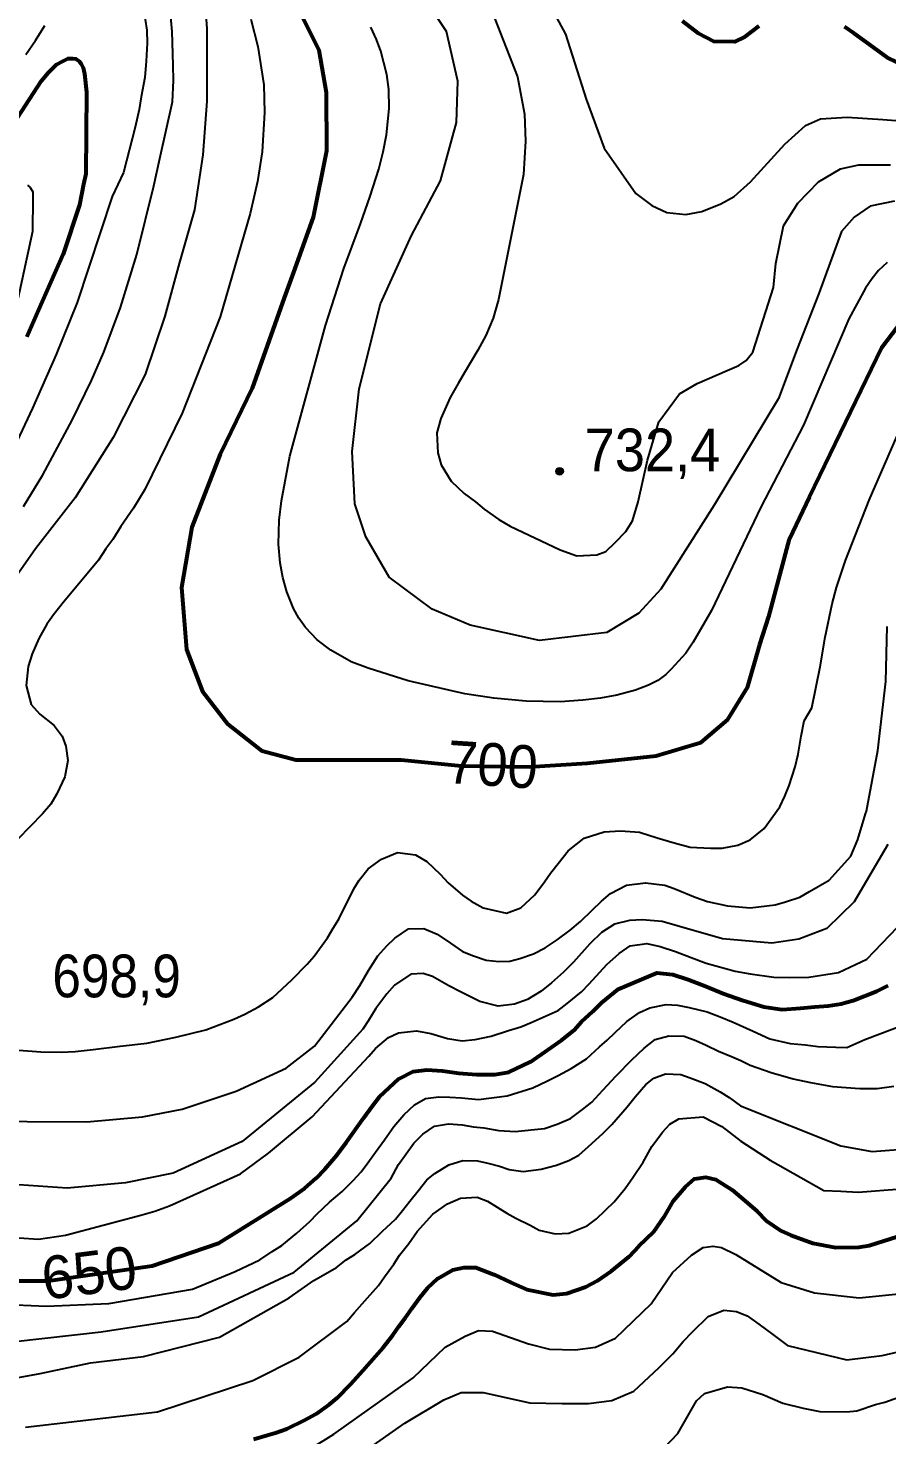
# Model space of a CAD drawing. Header units: metres. Extents: x 547833 to 556102, y 1844799 to 1850994.
# Drawn here: x 552337 to 552679, y 1849495 to 1850055 of the extents above; entities that cross this region are included whole.
import ezdxf
from ezdxf.enums import TextEntityAlignment as Align

# ---------------------------------------------------------------- set-up
doc = ezdxf.new("R2010")
doc.units = ezdxf.units.M
doc.header["$LTSCALE"] = 6.8
for name, color, linetype, lineweight in [('1', 7, 'Continuous', 25), ('2', 7, 'Continuous', 53), ('5', 7, 'Continuous', 13)]:
    doc.layers.add(name, color=color, linetype=linetype, lineweight=lineweight)
doc.layers.add('4', color=7, linetype='Continuous')

msp = doc.modelspace()

# ---------------------------------------------------------------- hatches: boundary and pattern name
at = {"layer": '5'}
msp.add_hatch(color=256, dxfattribs=at).paths.add_polyline_path([(552549.78, 1849878.48, 1), (552546.78, 1849878.48, 1)])

# ---------------------------------------------------------------- linework, layer by layer
at = {"layer": '1'}
for points in [[(552681.68, 1849986.03), (552671.98, 1849984.02), (552665.62, 1849979.67), (552660.6, 1849973.97), (552651.62, 1849949.3), (552642.88, 1849927.23), (552635.44, 1849907.39), (552609.85, 1849864.99), (552588.62, 1849831.54), (552579.83, 1849821.94), (552567.05, 1849814.35), (552540.28, 1849811.15), (552512.71, 1849817.15), (552497.53, 1849823.54), (552480.35, 1849836.34), (552471.16, 1849852.33), (552466.77, 1849865.52), (552465.64, 1849886.39), (552468.45, 1849911.24), (552476.93, 1849945.08), (552489.3, 1849972.39), (552500.8, 1849994.14), (552507.18, 1850017.36), (552507.79, 1850033.77), (552503.18, 1850053.57), (552489.49, 1850074.47)], [(552539.26, 1850073.64), (552550.65, 1850052.46), (552558.84, 1850026.61), (552566.01, 1850007.12), (552578.64, 1849989.06), (552585.03, 1849984.26), (552591.02, 1849981.46), (552598.61, 1849980.66), (552605.01, 1849981.86), (552612.58, 1849984.9), (552617.78, 1849987.91), (552624.34, 1849993.66), (552638.01, 1850008.71), (552646.21, 1850016.1), (552652.23, 1850018.83), (552662.89, 1850019.38), (552677.11, 1850018.56), (552700.9, 1850016.64), (552714.29, 1850017.74), (552730.97, 1850019.65), (552757.43, 1850027.38), (552772.76, 1850037.8), (552786.5, 1850049.2), (552798.02, 1850059.11)], [(552406.73, 1850069.02), (552407.79, 1850054.75), (552407.8, 1850025.83), (552406.11, 1850004.49), (552402.81, 1849982.56), (552396.72, 1849961.2), (552390.96, 1849940.27), (552383.15, 1849917.01), (552370.38, 1849891.86), (552355.27, 1849867.85), (552339.44, 1849847.64), (552323.97, 1849825.53)], [(552382.5, 1850062.59), (552383.86, 1850054.11), (552384.01, 1850048.84), (552383.59, 1850041.74), (552383.1, 1850035.27), (552381.63, 1850027.57), (552380.81, 1850022.5), (552379.26, 1850015.43), (552374.61, 1849997.39), (552370.01, 1849987.84), (552356.07, 1849945.63), (552347.69, 1849924.9), (552338.36, 1849903.54), (552328.25, 1849882.08)], [(552425.26, 1850058.38), (552428.01, 1850047.6), (552430.42, 1850032.27), (552430.79, 1850021.26), (552429.85, 1850005.61), (552427.91, 1849993.8), (552425.08, 1849981.02), (552413.03, 1849939.98), (552397.92, 1849901.55), (552383.04, 1849871.28), (552378.52, 1849863.82), (552373.51, 1849856.47), (552370.3, 1849851.37), (552367.57, 1849847.59), (552364.6, 1849843.14), (552358.07, 1849835.3), (552350.71, 1849826.41), (552346.7, 1849821.38), (552343.97, 1849817.6), (552340.83, 1849811.87), (552338.21, 1849805.74), (552336.56, 1849800.81), (552335.85, 1849793.15), (552337.81, 1849785.64), (552341.24, 1849781.77), (552346.97, 1849777.21), (552350.13, 1849772.99), (552351.53, 1849769.04), (552352.34, 1849763.29), (552351.17, 1849756.84), (552348, 1849750.01), (552345.62, 1849745.95), (552342.27, 1849742.1), (552332.52, 1849731.99)], [(552334.66, 1849864.46), (552342.42, 1849877.08), (552354.17, 1849898.78), (552361.8, 1849914.56), (552366.79, 1849925.87), (552373.42, 1849943.62), (552379.82, 1849964.74), (552386.62, 1849992.08), (552389.09, 1850003.04), (552394.05, 1850025.55), (552394.45, 1850034.09), (552394.36, 1850040.16), (552394.01, 1850053.58), (552393.46, 1850059.44)], [(552335.7, 1850044.41), (552339.5, 1850050), (552343.27, 1850055.91)], [(552522.55, 1850058.55), (552531.5, 1850035.44), (552534.29, 1850020.65), (552534.69, 1850009.85), (552533.89, 1849996.66), (552531.1, 1849982.66), (552523.89, 1849946.91), (552521.76, 1849939.44), (552518.91, 1849932.53), (552515.78, 1849926.7), (552510.32, 1849917.55), (552507.94, 1849913.42), (552504.76, 1849907.9), (552500.99, 1849899.44), (552499.43, 1849893.8), (552499.76, 1849885.83), (552501.14, 1849881.03), (552505.14, 1849874.47), (552510.21, 1849869.64), (552514.77, 1849866.35), (552518.18, 1849863.4)], [(552678.85, 1849961.56), (552675.36, 1849958.37), (552672.75, 1849955.25), (552670.2, 1849951.37), (552663.56, 1849939.09), (552645.48, 1849896.87), (552628.52, 1849864.2), (552608.75, 1849823.02), (552601.52, 1849810.48), (552598.52, 1849806.06), (552592.77, 1849799.63), (552590.55, 1849797.54), (552587.43, 1849795.23), (552583.7, 1849793.29), (552578.54, 1849791.33), (552571.14, 1849789.33), (552564.56, 1849788.17), (552557.59, 1849787.33), (552548.48, 1849786.71), (552535.02, 1849786.92), (552522.09, 1849788.09), (552510.59, 1849789.84), (552487.95, 1849795.1), (552471.97, 1849800.07), (552465.22, 1849802.56), (552457.13, 1849807.22), (552451.72, 1849811.43), (552447.09, 1849816.33), (552444.47, 1849819.97), (552442.22, 1849823.91), (552439.59, 1849830.46), (552438.08, 1849836.16), (552437.01, 1849842.06), (552436.34, 1849849.41), (552436.57, 1849859.01), (552437.52, 1849866.74), (552440.84, 1849884.52), (552455.05, 1849936.44), (552462.29, 1849959.21), (552469.04, 1849977), (552472.85, 1849988.01), (552476.28, 1849998.69), (552478.07, 1850005.64), (552479.35, 1850012.34), (552480.38, 1850022.83), (552480.3, 1850030.48), (552479.4, 1850036.39), (552477.01, 1850045.77), (552475.36, 1850050.41), (552473.08, 1850055.32)], [(552518.18, 1849863.4), (552524.12, 1849859.32), (552528.61, 1849856.66), (552548.55, 1849847.15), (552555.16, 1849844.83), (552563.09, 1849845.16), (552566.73, 1849846.49), (552570.37, 1849850.13), (552574.67, 1849854.43), (552577.31, 1849858.73), (552579.63, 1849866.34), (552583.26, 1849882.89), (552587.89, 1849898.11), (552596.11, 1849909.35), (552603.13, 1849913.37), (552615.01, 1849918.63), (552619.64, 1849920.62), (552622.61, 1849922.6), (552625.26, 1849925.91), (552633.53, 1849951.57), (552634.45, 1849961.13), (552637.46, 1849976.14), (552643.21, 1849985.17), (552651.41, 1849993.66), (552660.16, 1849998.85), (552667.54, 1850000.5), (552680.12, 1850000.5)], [(552336.33, 1849992.43), (552337.32, 1849991.44), (552338.44, 1849989.69), (552338.44, 1849987.32), (552338.34, 1849973.92), (552332.47, 1849946.95)], [(552458.09, 1849696.65), (552460.37, 1849700.23), (552466.27, 1849712.26), (552468.41, 1849715.66), (552472, 1849720.18), (552477.4, 1849724.1), (552483.73, 1849726.71), (552490.94, 1849725.8), (552495.35, 1849723.14), (552500.66, 1849718.06), (552503.89, 1849714.63), (552509.65, 1849709.76), (552513.09, 1849707.31), (552517.8, 1849704.69), (552527.2, 1849702.59), (552532.81, 1849704.65), (552538.37, 1849709.86), (552542.21, 1849715.03), (552544.66, 1849718.46), (552547.7, 1849722.28), (552551.71, 1849727.32), (552558.07, 1849732.46), (552566, 1849734.93), (552572.58, 1849735.36), (552580.07, 1849734.79), (552587.11, 1849732.59), (552593.97, 1849730.53), (552600.32, 1849728.88), (552608.42, 1849728.38), (552613, 1849728.42), (552619.33, 1849729.61), (552624.15, 1849731.74), (552629.78, 1849736.32), (552636.07, 1849744.93), (552637.97, 1849749.09), (552639.69, 1849753.39), (552642.17, 1849760.78), (552643.33, 1849765.8), (552644.57, 1849773.05), (552645.77, 1849779.18), (552648.72, 1849784.27), (552652.16, 1849800.65), (552654.06, 1849812.39), (552656.94, 1849825.67), (552658.63, 1849832.15), (552662.13, 1849842.94), (552671.57, 1849866.93), (552684.05, 1849895.64)], [(552312.24, 1849619.82), (552359.99, 1849619.44), (552382.12, 1849621.45), (552397.97, 1849624.52), (552419.44, 1849631.68), (552439.37, 1849640.89), (552450.62, 1849649.58), (552465.63, 1849669.09), (552468.74, 1849673.71), (552472.16, 1849679.78), (552475.92, 1849685.57), (552479.41, 1849689.6), (552482.7, 1849692.65), (552488.13, 1849696.27), (552494.26, 1849696.49), (552499.57, 1849694.25), (552504.88, 1849690.59), (552509.67, 1849687.34), (552513.97, 1849685.62), (552519.06, 1849683.83), (552524.02, 1849683.29), (552528.42, 1849683.47), (552532.4, 1849684.55), (552537.87, 1849686.44), (552542.51, 1849688.7), (552547.35, 1849691.93), (552552.44, 1849695.82), (552556.62, 1849699.3), (552561.32, 1849703.78), (552565.02, 1849707.35), (552568.62, 1849710.44), (552574.88, 1849713.68), (552582.5, 1849714.7), (552590.2, 1849713.68), (552593.98, 1849712.37), (552602.26, 1849708.89), (552607.19, 1849707.24), (552615.13, 1849705.45), (552624.21, 1849704.75), (552634.18, 1849705.88), (552638.3, 1849707.13), (552643.95, 1849708.88), (552647.79, 1849711.21), (552655.64, 1849715.73), (552664.35, 1849725.24), (552667.07, 1849731.87), (552670.18, 1849742.17), (552670.52, 1849743.2), (552675.06, 1849767.36), (552678.19, 1849794.74), (552678.83, 1849816.64)], [(552679.02, 1849729.88), (552665.62, 1849707.03), (552654.8, 1849696.5), (552643.64, 1849692.22), (552632.82, 1849690.58), (552613.15, 1849692.28), (552609.06, 1849693.56), (552603.02, 1849695.24), (552595.19, 1849697.51), (552589.16, 1849699.2), (552581.18, 1849699.87), (552576.16, 1849699.62), (552570.17, 1849698.15), (552565.02, 1849694.88), (552560.31, 1849690.4), (552553.89, 1849683.04), (552549.91, 1849679.12), (552545.03, 1849674.78), (552540.99, 1849671.47), (552535.52, 1849668.17), (552530.36, 1849666.32), (552523.82, 1849665.58), (552516.5, 1849667.44), (552508.8, 1849671.3), (552504.12, 1849673.61), (552497.7, 1849677.3), (552493.92, 1849678.61), (552489.07, 1849678.22), (552482.46, 1849673.84), (552479.53, 1849670.51), (552475.14, 1849664.64), (552472.2, 1849659.89), (552469.92, 1849656.32), (552450.76, 1849635.31), (552421.89, 1849611.62), (552394.33, 1849599.12), (552375.3, 1849595.17), (552352.1, 1849593.09), (552325.03, 1849594.97)], [(552324.87, 1849573.87), (552340.72, 1849572.84), (552351.45, 1849574.38), (552381.53, 1849582.36), (552387.03, 1849583.93), (552392.95, 1849586.02), (552421.23, 1849598.79), (552432.39, 1849607.01), (552449.77, 1849621.49), (552472.23, 1849645.68), (552474.9, 1849648.67), (552480.08, 1849653.05), (552484.13, 1849654.93), (552491.3, 1849655.74), (552496.95, 1849654.64), (552503.64, 1849652.72), (552509.43, 1849651.79), (552514.59, 1849652.22), (552521.07, 1849653.59), (552527.93, 1849655.79), (552532.81, 1849657.29), (552537.03, 1849659.03), (552547.69, 1849663.87), (552551.32, 1849666.65), (552556.96, 1849671.23), (552560.07, 1849674.43), (552564.29, 1849679.01), (552567.09, 1849682.17), (552571.96, 1849686.51), (552576.36, 1849689.53), (552583.04, 1849690.45), (552588.38, 1849689.32), (552594.45, 1849687.32), (552600.72, 1849684.88), (552606.65, 1849682.71), (552618.23, 1849679.44), (552624.19, 1849678.38), (552633.66, 1849677.08), (552639.82, 1849676.99), (552647.55, 1849677.08), (552659.38, 1849678.97), (552670.7, 1849684.29), (552682.9, 1849696.98)], [(552332.88, 1849648.04), (552341.65, 1849647.3), (552349.86, 1849647.28), (552355.37, 1849647.44), (552362.54, 1849648.25), (552373.27, 1849649.62), (552383.87, 1849650.82), (552395.44, 1849653.24), (552407.42, 1849656.18), (552418.46, 1849660.43), (552422.83, 1849662.34), (552428.33, 1849665.34), (552434.07, 1849668.99), (552441.64, 1849676), (552447.73, 1849682.22), (552450.53, 1849685.38), (552455.85, 1849692.77), (552458.09, 1849696.65)], [(552466, 1849596.19), (552469.25, 1849599.56), (552471.84, 1849603.17), (552474.99, 1849607.47), (552478.54, 1849612.3), (552482.21, 1849617.61), (552486.25, 1849622.33), (552490.54, 1849626.29), (552494.83, 1849628.83), (552500.13, 1849629.43), (552504.56, 1849629.3), (552509.17, 1849629.03), (552516.03, 1849628.39), (552527.39, 1849629.83), (552537.61, 1849633.04), (552543.46, 1849635.76), (552547.78, 1849637.99), (552552.84, 1849640.77), (552559.03, 1849644.63), (552564.18, 1849649.32), (552567.19, 1849652.03), (552570.47, 1849655.08), (552575.04, 1849659.39), (552580.16, 1849662.97), (552584.21, 1849664.85), (552590.68, 1849666.21), (552595.29, 1849665.95), (552599.97, 1849665.06), (552607.11, 1849663.34), (552612.24, 1849661.24), (552617.38, 1849659.14), (552625.35, 1849655.62), (552632.01, 1849652.59), (552640.12, 1849650.66), (552646.19, 1849650.09), (552651.14, 1849649.54), (552658.28, 1849649.25), (552662.72, 1849649.12), (552669.86, 1849652.26), (552690.6, 1849660.05)], [(552331.41, 1849532.05), (552365.64, 1849535.86), (552404.47, 1849541.88), (552442.53, 1849559.64), (552467.46, 1849580.04), (552481.21, 1849597.13), (552484.08, 1849602.5), (552487.22, 1849606.81), (552490.22, 1849610.94), (552493.75, 1849614.65), (552498.46, 1849617.71), (552504.03, 1849618.66), (552509.44, 1849618.33), (552513.94, 1849617.57), (552518.1, 1849617.1), (552524.06, 1849616.04), (552530.58, 1849615.67), (552538.23, 1849616.38), (552542.29, 1849616.84), (552547.31, 1849618.51), (552552.57, 1849620.85), (552557.38, 1849624.39), (552561.15, 1849627.34), (552565.5, 1849632.1), (552570.86, 1849637.76), (552577.08, 1849644.15), (552581.92, 1849648.8), (552586.42, 1849652.31), (552591.78, 1849653.71), (552597.95, 1849653.62), (552602.56, 1849651.93), (552606.73, 1849650.03)], [(552606.73, 1849650.03), (552611.58, 1849647.59), (552616.71, 1849645.48), (552620.53, 1849643.86), (552624.21, 1849642.07), (552632.6, 1849639.07), (552641.4, 1849636.6), (552648.2, 1849635.16), (552656.95, 1849633.57), (552667.85, 1849632.7), (552674.84, 1849632.74), (552681.42, 1849633.63)], [(552575.25, 1849625.47), (552578.43, 1849629.46), (552582.61, 1849634.36), (552585.79, 1849636.93), (552590.5, 1849638.57), (552596.53, 1849638.3), (552600.31, 1849636.99), (552606.24, 1849634.82), (552612.31, 1849631.41), (552615.88, 1849629.13), (552620.36, 1849625.85), (552660.38, 1849609.97), (552672.85, 1849607.67), (552690.24, 1849608.99)], [(552304.83, 1849512.65), (552341.37, 1849519.26), (552361.4, 1849523.61), (552382.55, 1849526.13), (552412.87, 1849533.73), (552440.57, 1849549.47), (552450.36, 1849556.31), (552459.36, 1849561.5), (552463.27, 1849564.62), (552466.66, 1849566.75), (552472.64, 1849571.05), (552477.62, 1849575.88), (552482.91, 1849580.74), (552485.68, 1849584.21), (552488.58, 1849587.86), (552491.89, 1849592.02), (552495.35, 1849596.36), (552498.53, 1849598.93), (552504.14, 1849602.41), (552509.78, 1849604.16), (552515.64, 1849604.03), (552519.69, 1849603.07), (552524.41, 1849601.87), (552528.19, 1849600.56), (552533.8, 1849599.77), (552540.97, 1849600.59), (552547.1, 1849602.23), (552551.95, 1849604.04), (552555.96, 1849606.23), (552561.11, 1849610.92), (552565.71, 1849614.92), (552569.1, 1849618.46), (552575.25, 1849625.47)], [(552335.5, 1849497.92), (552388.07, 1849504.04), (552426.12, 1849516.54), (552444.49, 1849525.76), (552463.53, 1849540.03), (552466.6, 1849543.53), (552469.68, 1849547.04), (552476.11, 1849554.4), (552478.56, 1849557.83), (552482.26, 1849562.83), (552484.54, 1849566.4), (552488.27, 1849571.09), (552491.51, 1849575.88), (552497.84, 1849582.75), (552503.69, 1849586.89), (552508.81, 1849589.05), (552515.39, 1849589.48), (552519.52, 1849587.89), (552527.32, 1849583.09), (552530.86, 1849581.13), (552536.55, 1849578.3), (552540.09, 1849576.33), (552546.57, 1849574.86), (552551.91, 1849575.14), (552559.31, 1849578.04), (552562.95, 1849580.82), (552570.07, 1849587.62), (552574.35, 1849593), (552577.5, 1849597.31), (552581.54, 1849603.45), (552585.09, 1849609.69), (552589.34, 1849615.38), (552592.14, 1849618.54), (552595.84, 1849620.7), (552605.54, 1849621.48), (552612.93, 1849617.58), (552620.53, 1849611.81), (552632.12, 1849604.29), (552653.49, 1849592.21), (552660.38, 1849591.88), (552667.27, 1849591.55), (552684.42, 1849592.86)], [(552325.37, 1849546.93), (552343.9, 1849546.18), (552368.73, 1849547.17), (552401.99, 1849552.89), (552419.07, 1849559.9), (552428.86, 1849564.51), (552433.84, 1849567.92), (552437.68, 1849570.25), (552443.6, 1849575.18), (552448.75, 1849579.87), (552451.72, 1849582.89), (552456.56, 1849587.55), (552461.61, 1849591.75), (552466, 1849596.19)], [(552431.97, 1849478.73), (552458.31, 1849495.1), (552489.92, 1849517.58), (552502.67, 1849529.79), (552510.71, 1849534.23), (552515.98, 1849536.45), (552521.52, 1849536.17), (552535.94, 1849531.18), (552544.26, 1849528.96), (552554.51, 1849528.68), (552562.55, 1849529.79), (552570.59, 1849533.4), (552584.74, 1849546.99), (552593.33, 1849559.48), (552600.82, 1849566.42), (552605.53, 1849569.47), (552609.41, 1849570.03), (552612.74, 1849569.47), (552618.56, 1849566.7), (552636.58, 1849555.6), (552649.89, 1849551.43), (552667.63, 1849549.49), (552684.78, 1849551.12)], [(552460.73, 1849481.41), (552486.66, 1849499.49), (552502.11, 1849508.83), (552509.1, 1849511.74), (552517.84, 1849511.74), (552536.49, 1849507.66), (552549.31, 1849507.37), (552559.8, 1849507.37), (552569.12, 1849508.54), (552577.87, 1849512.33), (552587.95, 1849521.76), (552593.35, 1849527.11), (552597.53, 1849532.01), (552601.19, 1849535.89), (552607.45, 1849541.97), (552613.78, 1849544.58), (552618.74, 1849544.04), (552623.04, 1849542.32), (552627.69, 1849538.9), (552633.21, 1849534.79), (552639.07, 1849530.4), (552662.67, 1849524.77), (552676.78, 1849526.42)], [(552676.78, 1849526.42), (552689.58, 1849529.38)], [(552581.93, 1849481.41), (552595.34, 1849495.41), (552602.88, 1849508.46), (552606.03, 1849511.34), (552615.2, 1849513.96), (552620.92, 1849513.66), (552629.28, 1849510.98), (552637.25, 1849507.46), (552645.36, 1849505.54), (552651.99, 1849504.24), (552662.59, 1849504.02), (552666.64, 1849504.48), (552674.11, 1849506.97), (552677.88, 1849507.92), (552685.64, 1849510.74)]]:
    msp.add_lwpolyline(points, dxfattribs=at)
at = {"layer": '2'}
for points in [[(552443.83, 1850063.2), (552452.39, 1850046.08), (552455.35, 1850029.19), (552455.45, 1850005.99), (552450.08, 1849979.66), (552442.79, 1849959.19), (552438.55, 1849947.52), (552425.78, 1849911.5), (552413.04, 1849885.24), (552401.78, 1849856.17), (552397.62, 1849832.18), (552399.66, 1849807.56), (552406.05, 1849790.76), (552416.04, 1849777.97), (552429.62, 1849767.18), (552443.21, 1849763.58), (552463.58, 1849763.58), (552485.15, 1849763.58), (552509.12, 1849761.18), (552536.14, 1849760.84), (552559.23, 1849762.29), (552586.71, 1849765.14), (552604.54, 1849770.54), (552615.33, 1849779.69), (552623.11, 1849792.39), (552628.06, 1849809.45), (552631.6, 1849820.64), (552639.92, 1849851.59), (552647.89, 1849868.34), (552676.65, 1849927.75), (552687.7, 1849942.15)], [(552627.63, 1850055.61), (552622.05, 1850051.41), (552617.96, 1850049.47), (552609.77, 1850049.6), (552603.63, 1850052.7), (552597.26, 1850057.69)], [(552770.68, 1850056.31), (552762.56, 1850051.07), (552750.4, 1850044.81), (552741.1, 1850041.33), (552735.01, 1850039.6), (552728.69, 1850038.24), (552726.17, 1850037.96), (552714.88, 1850037.53), (552703.14, 1850037.87), (552695.84, 1850037.31), (552686.44, 1850039.53), (552678.78, 1850043.24), (552673.33, 1850047.23), (552665.62, 1850052.7), (552661.77, 1850055.43)], [(552320.85, 1850001.77), (552341.85, 1850033.9), (552344.73, 1850037.26), (552347.84, 1850040.38), (552350.42, 1850041.7), (552352.52, 1850042.8), (552354.31, 1850042.8), (552355.56, 1850042.64), (552356.72, 1850041.86), (552357.66, 1850040.69), (552358.52, 1850039.13), (552358.98, 1850036.64), (552359.79, 1850029.41), (552359.57, 1849996.86), (552358.63, 1849992.74), (552357.06, 1849984.54), (552350.49, 1849964.84), (552340.69, 1849942.57), (552336.09, 1849931.97)], [(552301.5, 1849556.22), (552344.61, 1849556.22), (552385.96, 1849562.13), (552412.36, 1849571.15), (552440.93, 1849588.93), (552446.78, 1849593.07), (552451.38, 1849597.06), (552454.77, 1849600.6), (552459.5, 1849606.19), (552463.34, 1849611.36), (552470.28, 1849621.15), (552473.84, 1849625.97), (552476.6, 1849629.44), (552484.31, 1849636.63), (552489.99, 1849639.49), (552495.43, 1849640.26), (552501.63, 1849639.86), (552508.21, 1849638.87), (552515.21, 1849638.4), (552522.49, 1849638.28), (552528.07, 1849639.22), (552536.75, 1849643.37), (552543.78, 1849648.27), (552549.03, 1849652.02), (552554.26, 1849656.09), (552557.06, 1849659.25), (552561.48, 1849663.38), (552565.18, 1849666.95), (552571.68, 1849672.27), (552587.05, 1849678.75), (552593.43, 1849678.21), (552599.5, 1849676.21), (552606.43, 1849673.52), (552613.4, 1849670.53), (552621.45, 1849667.81), (552629.63, 1849665.26), (552637.01, 1849664.2), (552644.22, 1849664.7), (552649.98, 1849665.28), (552655.33, 1849665.69), (552660.44, 1849666.5), (552665.23, 1849667.82), (552674.62, 1849671.47), (552679.18, 1849673.83)], [(552510.19, 1849561.57), (552514.93, 1849561.48), (552522.04, 1849558.66), (552528.87, 1849555.48), (552535.19, 1849552.73), (552545.69, 1849550.6), (552550.99, 1849551.2), (552558.74, 1849553.82), (552563.21, 1849556.22), (552568.78, 1849560.01), (552576.01, 1849565.88), (552579.81, 1849569.94), (552585.79, 1849575.67), (552590, 1849581.67), (552593.56, 1849587.92), (552598.43, 1849593.68), (552602.03, 1849596.77), (552606.53, 1849597.44), (552610.59, 1849596.48), (552617.04, 1849592.47), (552622.28, 1849588.02), (552627, 1849583.97), (552630.75, 1849580.13), (552636.58, 1849576.06), (552640.4, 1849574.44), (552649.14, 1849571.17), (552658.32, 1849569.52), (552667.47, 1849569.61), (552671.66, 1849570.25), (552697.12, 1849578.4)], [(552426.53, 1849493.2), (552435.08, 1849495.75), (552439.65, 1849497.22), (552446.67, 1849500.7), (552451.28, 1849503.27), (552456.53, 1849507.03), (552459.72, 1849509.6), (552464.94, 1849515.08), (552469.84, 1849520.53), (552474.89, 1849526.16), (552477.97, 1849529.66), (552481.84, 1849534.52), (552484.29, 1849537.96), (552486.74, 1849541.39), (552489.61, 1849545.35), (552492.75, 1849549.65), (552495.65, 1849553.3), (552499.8, 1849557.08), (552505.72, 1849560.59), (552510.19, 1849561.57)]]:
    msp.add_lwpolyline(points, dxfattribs=at)
at = {"layer": '5'}
msp.add_circle((552548.28, 1849878.48), 1.5, dxfattribs=at)

# ---------------------------------------------------------------- texts
at = {"layer": '4', "width": 0.95}
msp.add_text('700', height=17, rotation=356.229, dxfattribs=at).set_placement((552521.03, 1849753.25), align=Align.CENTER)
at = {"layer": '4'}
msp.add_text('650', height=17, rotation=7.368, dxfattribs=at).set_placement((552361.94, 1849551.01), align=Align.CENTER)
at = {"layer": '5'}
for s, width, p in [('732,4', 0.95, (552558.28, 1849878.49)), ('698,9', 0.9, (552346.21, 1849669.07))]:
    msp.add_text(s, height=17, dxfattribs=dict(at, width=width)).set_placement(p)

doc.saveas('drawing.dxf')
